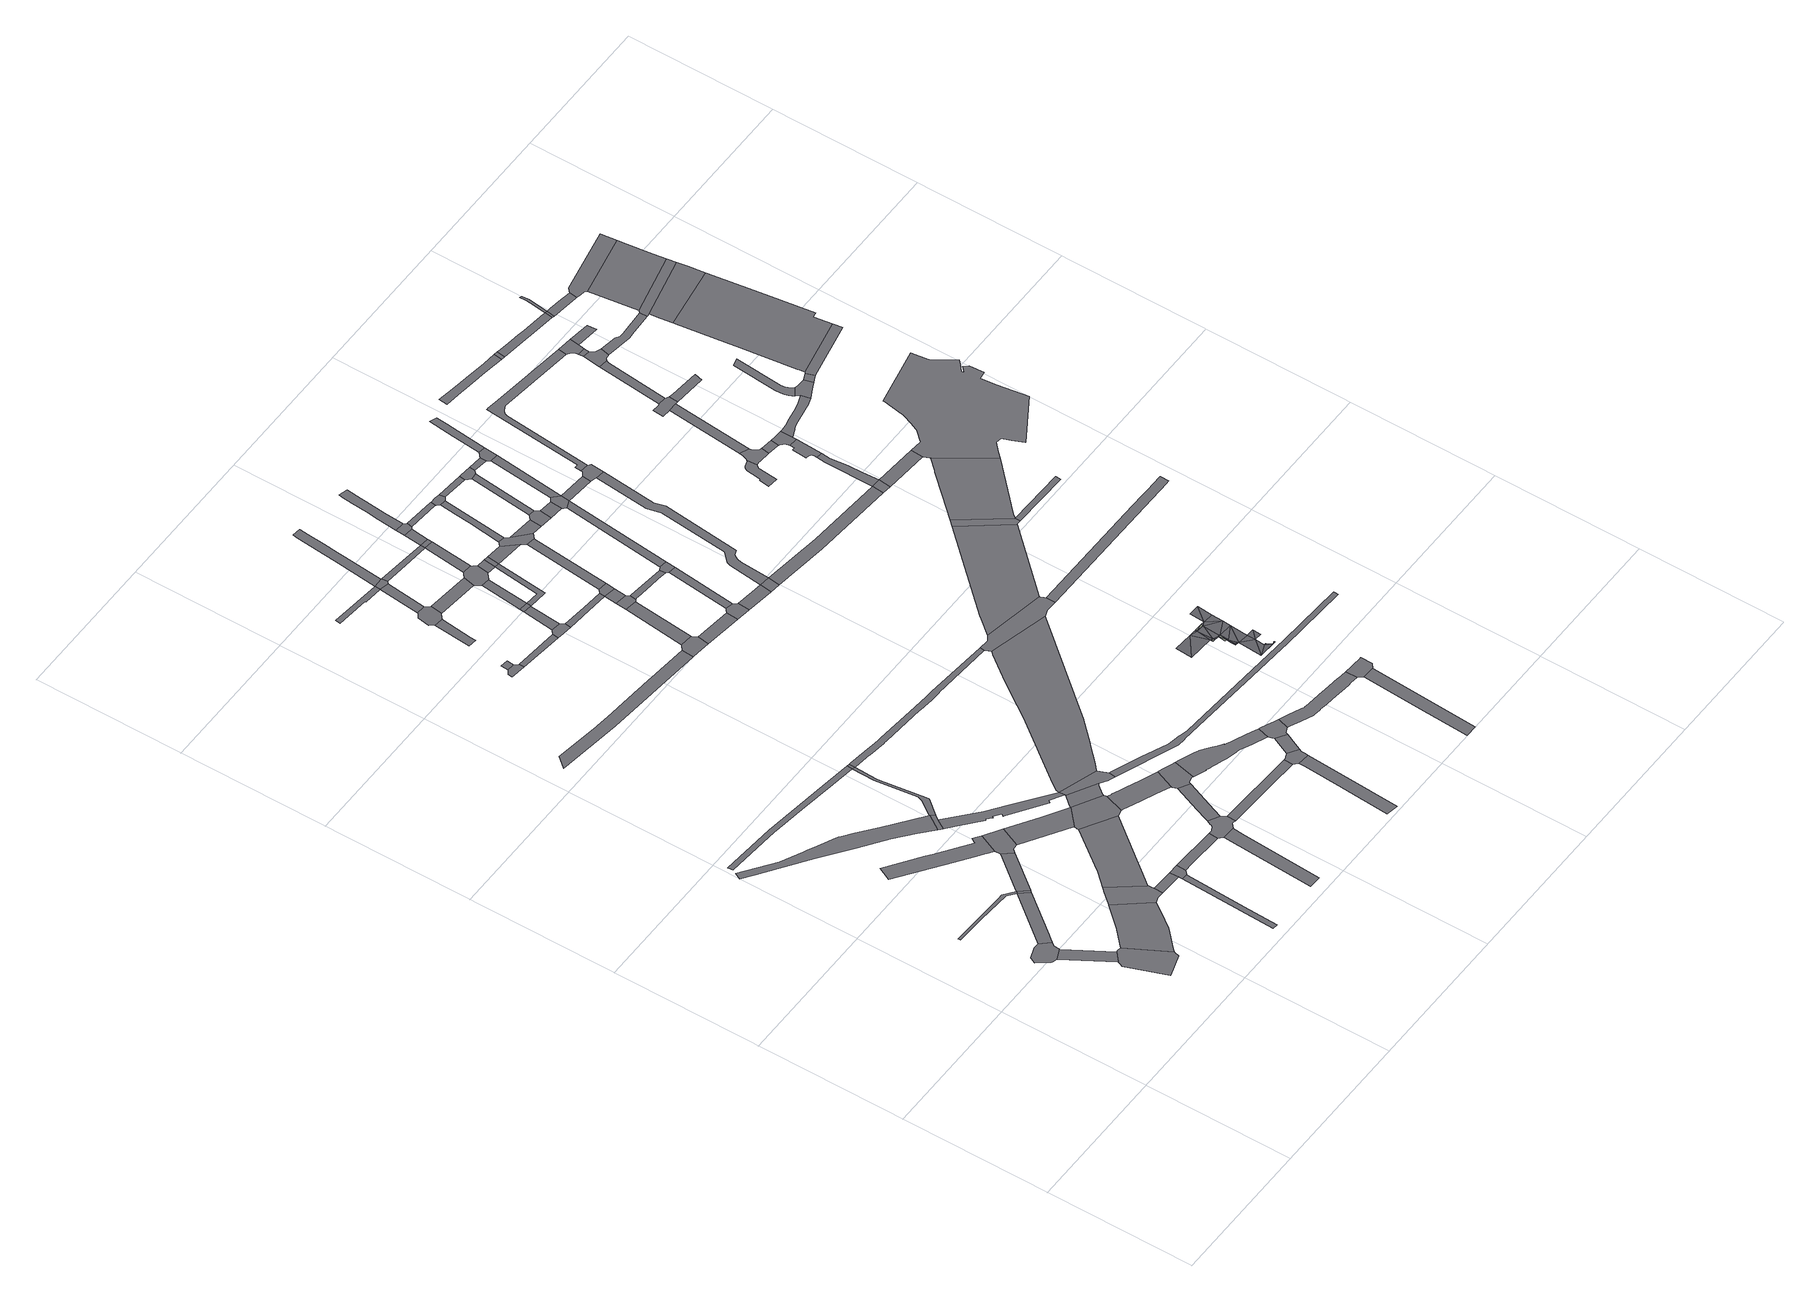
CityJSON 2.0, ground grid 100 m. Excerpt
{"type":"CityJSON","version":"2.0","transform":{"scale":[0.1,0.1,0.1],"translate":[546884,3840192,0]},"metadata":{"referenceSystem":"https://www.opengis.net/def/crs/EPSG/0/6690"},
"CityObjects":{
"road1":{"type":"Road","geometry":[{"type":"MultiSurface","lod":"1","boundaries":[[[0,1,2,3,4,5,6,7,8,9,10,11]]]}]},
"road2":{"type":"Road","attributes":{"RoadStructureAttribute.sectionType":"1"},"geometry":[{"type":"MultiSurface","lod":"1","boundaries":[[[12,8,7,13,14,15]]]}]},
"road3":{"type":"Road","geometry":[{"type":"MultiSurface","lod":"1","boundaries":[[[16,15,14,17,18,19,20,21,22]]]}]},
"road4":{"type":"Road","geometry":[{"type":"MultiSurface","lod":"1","boundaries":[[[23,24,25,26,27,28,29,30,31]]]}]},
"road5":{"type":"Road","attributes":{"RoadStructureAttribute.sectionType":"1"},"geometry":[{"type":"MultiSurface","lod":"1","boundaries":[[[30,11,10,32,33,34]]]}]},
"road6":{"type":"Road","geometry":[{"type":"MultiSurface","lod":"1","boundaries":[[[35,36,37,22,21,38,39,40,41,42,43,44,45]]]}]},
"road7":{"type":"Road","attributes":{"RoadStructureAttribute.sectionType":"1"},"geometry":[{"type":"MultiSurface","lod":"1","boundaries":[[[46,47,48,49,50,51,52,53,54,55,56,57,58,59,60,61,62,63,64,65,66]]]}]},
"road8":{"type":"Road","geometry":[{"type":"MultiSurface","lod":"1","boundaries":[[[31,30,34,67]]]}]},
"road9":{"type":"Road","attributes":{"RoadStructureAttribute.sectionType":"1"},"geometry":[{"type":"MultiSurface","lod":"1","boundaries":[[[68,69,70,71,72,73,74,75,76,77,78,79,80,81]]]}]},
"road10":{"type":"Road","attributes":{"RoadStructureAttribute.sectionType":"1"},"geometry":[{"type":"MultiSurface","lod":"1","boundaries":[[[82,83,31,67,84]]]}]},
"road11":{"type":"Road","attributes":{"RoadStructureAttribute.sectionType":"1"},"geometry":[{"type":"MultiSurface","lod":"1","boundaries":[[[85,86,87,88,89,90,91,92,93,94,95]]]}]},
"road12":{"type":"Road","geometry":[{"type":"MultiSurface","lod":"1","boundaries":[[[96,97,98,35,45,99,100,101,102,103,104]]]}]},
"road13":{"type":"Road","attributes":{"RoadStructureAttribute.sectionType":"1"},"geometry":[{"type":"MultiSurface","lod":"1","boundaries":[[[105,106,107,108,109]]]}]},
"road14":{"type":"Road","attributes":{"RoadStructureAttribute.sectionType":"1"},"geometry":[{"type":"MultiSurface","lod":"1","boundaries":[[[110,101,100,111,112]]]}]},
"road15":{"type":"Road","geometry":[{"type":"MultiSurface","lod":"1","boundaries":[[[81,80,113,82,84,114,115,116,117,118]]]}]},
"road16":{"type":"Road","geometry":[{"type":"MultiSurface","lod":"1","boundaries":[[[66,65,119,120,121,122,123,124]]]}]},
"road17":{"type":"Road","geometry":[{"type":"MultiSurface","lod":"1","boundaries":[[[112,111,105,109,125,126]]]}]},
"road18":{"type":"Road","geometry":[{"type":"MultiSurface","lod":"1","boundaries":[[[127,128,129,96,104,130,131,132,133]]]}]},
"road19":{"type":"Road","attributes":{"RoadStructureAttribute.sectionType":"1"},"geometry":[{"type":"MultiSurface","lod":"1","boundaries":[[[134,135,118,117,136,137,138,139]]]}]},
"road20":{"type":"Road","attributes":{"RoadStructureAttribute.sectionType":"1"},"geometry":[{"type":"MultiSurface","lod":"1","boundaries":[[[94,140,141,142,143,144,145,66,124,146,147,148,149,150]]]}]},
"road21":{"type":"Road","attributes":{"RoadStructureAttribute.sectionType":"1"},"geometry":[{"type":"MultiSurface","lod":"1","boundaries":[[[151,152,123,122,153,154,155,156,157,158,159,160,161,162,163,164,165,166,167,168,169]]]}]},
"road22":{"type":"Road","attributes":{"RoadStructureAttribute.sectionType":"1"},"geometry":[{"type":"MultiSurface","lod":"1","boundaries":[[[126,125,170,171,172]]]}]},
"road23":{"type":"Road","geometry":[{"type":"MultiSurface","lod":"1","boundaries":[[[95,94,150,173]]]}]},
"road24":{"type":"Road","attributes":{"RoadStructureAttribute.sectionType":"1"},"geometry":[{"type":"MultiSurface","lod":"1","boundaries":[[[174,175,176,177,178,179,180,181,182,183,184,185,186]]]}]},
"road25":{"type":"Road","attributes":{"RoadStructureAttribute.sectionType":"1"},"geometry":[{"type":"MultiSurface","lod":"1","boundaries":[[[187,188,189,190,191]]]}]},
"road26":{"type":"Road","geometry":[{"type":"MultiSurface","lod":"1","boundaries":[[[139,138,192,127,133,193,194,195,196]]]}]},
"road27":{"type":"Road","geometry":[{"type":"MultiSurface","lod":"1","boundaries":[[[197,198,199,200,201,202,203,204]]]}]},
"road28":{"type":"Road","geometry":[{"type":"MultiSurface","lod":"1","boundaries":[[[205,206,197,204]]]}]},
"road29":{"type":"Road","geometry":[{"type":"MultiSurface","lod":"1","boundaries":[[[207,208,209,210,139,196,211,212,213,214]]]}]},
"road30":{"type":"Road","geometry":[{"type":"MultiSurface","lod":"1","boundaries":[[[215,216,217,218,219,220,172,171,221,187,191,222,223,224,225,226,227,228]]]}]},
"road31":{"type":"Road","geometry":[{"type":"MultiSurface","lod":"1","boundaries":[[[169,168,207,214,229,230,231,232,233,234]]]}]},
"road32":{"type":"Road","attributes":{"RoadStructureAttribute.sectionType":"1"},"geometry":[{"type":"MultiSurface","lod":"1","boundaries":[[[235,236,237,238,239]]]}]},
"road33":{"type":"Road","attributes":{"RoadStructureAttribute.sectionType":"1"},"geometry":[{"type":"MultiSurface","lod":"1","boundaries":[[[203,202,240,241,242]]]}]},
"road34":{"type":"Road","attributes":{"RoadStructureAttribute.sectionType":"1"},"geometry":[{"type":"MultiSurface","lod":"1","boundaries":[[[243,244,245,246,247,248,249,194,193,250,251,252,253,254,255]]]}]},
"road35":{"type":"Road","attributes":{"RoadStructureAttribute.sectionType":"1"},"geometry":[{"type":"MultiSurface","lod":"1","boundaries":[[[256,257,258,259,260,261]]]}]},
"road36":{"type":"Road","attributes":{"RoadStructureAttribute.sectionType":"1"},"geometry":[{"type":"MultiSurface","lod":"1","boundaries":[[[262,263,264,265,215,228,266,267]]]}]},
"road37":{"type":"Road","geometry":[{"type":"MultiSurface","lod":"1","boundaries":[[[268,269,270,271,272,273,274,235,239,275,276,277,278,279,280,281,282]]]}]},
"road38":{"type":"Road","attributes":{"RoadStructureAttribute.sectionType":"1"},"geometry":[{"type":"MultiSurface","lod":"1","boundaries":[[[260,268,282,283]]]}]},
"road39":{"type":"Road","geometry":[{"type":"MultiSurface","lod":"1","boundaries":[[[284,285,255,254,286,262,267,287,288,289,290]]]}]},
"road40":{"type":"Road","geometry":[{"type":"MultiSurface","lod":"1","boundaries":[[[291,242,241,292,293,294,295]]]}]},
"road41":{"type":"Road","geometry":[{"type":"MultiSurface","lod":"1","boundaries":[[[296,297,261,260,283,298,299,300,301]]]}]},
"road42":{"type":"Road","attributes":{"RoadStructureAttribute.sectionType":"1"},"geometry":[{"type":"MultiSurface","lod":"1","boundaries":[[[226,225,302,303,304]]]}]},
"road43":{"type":"Road","attributes":{"RoadStructureAttribute.sectionType":"1"},"geometry":[{"type":"MultiSurface","lod":"1","boundaries":[[[305,306,307,308,309,310,311,312,173,150,313,314,315,316,317,318,319,320,321,322,323,324,325,326,327]]]}]},
"road44":{"type":"Road","attributes":{"RoadStructureAttribute.sectionType":"1"},"geometry":[{"type":"MultiSurface","lod":"1","boundaries":[[[328,291,295,329,330]]]}]},
"road45":{"type":"Road","attributes":{"RoadStructureAttribute.sectionType":"1"},"geometry":[{"type":"MultiSurface","lod":"1","boundaries":[[[279,278,331,332]]]}]},
"road46":{"type":"Road","geometry":[{"type":"MultiSurface","lod":"1","boundaries":[[[333,328,330,334]]]}]},
"road47":{"type":"Road","geometry":[{"type":"MultiSurface","lod":"1","boundaries":[[[335,186,185,336,337,338,339]]]}]},
"road48":{"type":"Road","attributes":{"RoadStructureAttribute.sectionType":"1"},"geometry":[{"type":"MultiSurface","lod":"1","boundaries":[[[340,341,342,343,344,297,296,345,346,347,348,349]]]}]},
"road49":{"type":"Road","attributes":{"RoadStructureAttribute.sectionType":"1"},"geometry":[{"type":"MultiSurface","lod":"1","boundaries":[[[350,333,334,351,352]]]}]},
"road50":{"type":"Road","attributes":{"RoadStructureAttribute.sectionType":"1"},"geometry":[{"type":"MultiSurface","lod":"1","boundaries":[[[353,294,293,354,355,356,357]]]}]},
"road51":{"type":"Road","attributes":{"RoadStructureAttribute.sectionType":"1"},"geometry":[{"type":"MultiSurface","lod":"1","boundaries":[[[301,300,358,359,360]]]}]},
"road52":{"type":"Road","attributes":{"RoadStructureAttribute.sectionType":"1"},"geometry":[{"type":"MultiSurface","lod":"1","boundaries":[[[361,335,339,362]]]}]},
"road53":{"type":"Road","attributes":{"RoadStructureAttribute.sectionType":"1"},"geometry":[{"type":"MultiSurface","lod":"1","boundaries":[[[363,364,365,366,367,368,369]]]}]},
"road54":{"type":"Road","geometry":[{"type":"MultiSurface","lod":"1","boundaries":[[[370,371,372,332,331,350,352,373,374,375,376,377,378,379,380]]]}]},
"road55":{"type":"Road","attributes":{"RoadStructureAttribute.sectionType":"1"},"geometry":[{"type":"MultiSurface","lod":"1","boundaries":[[[381,382,334,330,383,384,385,386]]]}]},
"road56":{"type":"Road","attributes":{"RoadStructureAttribute.sectionType":"1"},"geometry":[{"type":"MultiSurface","lod":"1","boundaries":[[[387,388,389,390,391,392,393,394,395,396,397,398,399,400,401,402,290,289,403,404,405,406,407,408,409,410,411,412,413,414]]]}]},
"road57":{"type":"Road","attributes":{"RoadStructureAttribute.sectionType":"1"},"geometry":[{"type":"MultiSurface","lod":"1","boundaries":[[[338,337,415,416]]]}]},
"road58":{"type":"Road","attributes":{"function":"1"},"geometry":[{"type":"MultiSurface","lod":"1","boundaries":[[[417,418,419,420,421,422,423,424,425,426,427,428,429,169,234,430,431,432,433,434,435,436,437,438,439]]]}]},
"road59":{"type":"Road","geometry":[{"type":"MultiSurface","lod":"1","boundaries":[[[440,361,362,441,442,443]]]}]},
"road60":{"type":"Road","attributes":{"RoadStructureAttribute.sectionType":"1"},"geometry":[{"type":"MultiSurface","lod":"1","boundaries":[[[377,376,444,381,445]]]}]},
"road61":{"type":"Road","attributes":{"RoadStructureAttribute.sectionType":"1"},"geometry":[{"type":"MultiSurface","lod":"1","boundaries":[[[359,370,380,446]]]}]},
"road62":{"type":"Road","attributes":{"RoadStructureAttribute.sectionType":"1"},"geometry":[{"type":"MultiSurface","lod":"1","boundaries":[[[356,447,440,443,448,449]]]}]},
"road63":{"type":"Road","geometry":[{"type":"MultiSurface","lod":"1","boundaries":[[[450,451,452,453,304,303,454,363,369,455,456,457]]]}]},
"road64":{"type":"Road","geometry":[{"type":"MultiSurface","lod":"1","boundaries":[[[458,357,356,449,459]]]}]},
"road65":{"type":"Road","geometry":[{"type":"MultiSurface","lod":"1","boundaries":[[[445,381,386,460]]]}]},
"road66":{"type":"Road","geometry":[{"type":"MultiSurface","lod":"1","boundaries":[[[360,359,446,461]]]}]},
"road67":{"type":"Road","attributes":{"RoadStructureAttribute.sectionType":"1"},"geometry":[{"type":"MultiSurface","lod":"1","boundaries":[[[462,450,457,463,464]]]}]},
"road68":{"type":"Road","attributes":{"RoadStructureAttribute.sectionType":"1"},"geometry":[{"type":"MultiSurface","lod":"1","boundaries":[[[465,466,467,360,461,468,469]]]}]},
"road69":{"type":"Road","geometry":[{"type":"MultiSurface","lod":"1","boundaries":[[[470,471,472,416,415,473,474,475,476]]]}]},
"road70":{"type":"Road","geometry":[{"type":"MultiSurface","lod":"1","boundaries":[[[477,465,469,478,479,480,481,482,483]]]}]},
"road71":{"type":"Road","attributes":{"RoadStructureAttribute.sectionType":"1"},"geometry":[{"type":"MultiSurface","lod":"1","boundaries":[[[460,386,484,485]]]}]},
"road72":{"type":"Road","attributes":{"RoadStructureAttribute.sectionType":"1"},"geometry":[{"type":"MultiSurface","lod":"1","boundaries":[[[486,442,441,487,488,489,490,491,492]]]}]},
"road73":{"type":"Road","attributes":{"RoadStructureAttribute.sectionType":"1"},"geometry":[{"type":"MultiSurface","lod":"1","boundaries":[[[493,458,459,494]]]}]},
"road74":{"type":"Road","geometry":[{"type":"MultiSurface","lod":"1","boundaries":[[[495,496,497,414,413,462,464,498,499,500,501]]]}]},
"road75":{"type":"Road","attributes":{"RoadStructureAttribute.sectionType":"1"},"geometry":[{"type":"MultiSurface","lod":"1","boundaries":[[[502,470,476,503]]]}]},
"road76":{"type":"Road","attributes":{"RoadStructureAttribute.sectionType":"1"},"geometry":[{"type":"MultiSurface","lod":"1","boundaries":[[[504,505,506,507,508,477,483,509,510,511,512,513]]]}]},
"road77":{"type":"Road","attributes":{"RoadStructureAttribute.sectionType":"1"},"geometry":[{"type":"MultiSurface","lod":"1","boundaries":[[[474,473,514,515]]]}]},
"road78":{"type":"Road","geometry":[{"type":"MultiSurface","lod":"1","boundaries":[[[516,517,518,485,484,493,494,519,520,521,522,523]]]}]},
"road79":{"type":"Road","attributes":{"RoadStructureAttribute.sectionType":"1"},"geometry":[{"type":"MultiSurface","lod":"1","boundaries":[[[524,481,480,525,526,527]]]}]},
"road80":{"type":"Road","geometry":[{"type":"MultiSurface","lod":"1","boundaries":[[[528,529,492,491,530,502,503,531]]]}]},
"road81":{"type":"Road","attributes":{"RoadStructureAttribute.sectionType":"1"},"geometry":[{"type":"MultiSurface","lod":"1","boundaries":[[[532,533,534,516,523,535]]]}]},
"road82":{"type":"Road","geometry":[{"type":"MultiSurface","lod":"1","boundaries":[[[520,519,536,537]]]}]},
"road83":{"type":"Road","geometry":[{"type":"MultiSurface","lod":"1","boundaries":[[[515,514,538,539]]]}]},
"road84":{"type":"Road","geometry":[{"type":"MultiSurface","lod":"1","boundaries":[[[540,527,526,541,532,535,542,543,544]]]}]},
"road85":{"type":"Road","attributes":{"RoadStructureAttribute.sectionType":"1"},"geometry":[{"type":"MultiSurface","lod":"1","boundaries":[[[545,546,547,548,549,550,551,552,553,554,233,232,555,556,557,558,559,560,561,562,563]]]}]},
"road86":{"type":"Road","geometry":[{"type":"MultiSurface","lod":"1","boundaries":[[[564,565,566,537,536,567,568,569,570,571]]]}]},
"road87":{"type":"Road","attributes":{"RoadStructureAttribute.sectionType":"1"},"geometry":[{"type":"MultiSurface","lod":"1","boundaries":[[[572,573,574,528,531]]]}]},
"road88":{"type":"Road","attributes":{"RoadStructureAttribute.sectionType":"1"},"geometry":[{"type":"MultiSurface","lod":"1","boundaries":[[[575,576,577,578,579,580,581,582,583,584,585,586,587,501,500,588,589,590,591,592,593,594,595,596,597,598,599,600,601,602]]]}]},
"road89":{"type":"Road","geometry":[{"type":"MultiSurface","lod":"1","boundaries":[[[603,604,605,327,326,606,417,439,607,608,609,610,611,612]]]}]},
"road90":{"type":"Road","attributes":{"RoadStructureAttribute.sectionType":"1"},"geometry":[{"type":"MultiSurface","lod":"1","boundaries":[[[544,543,613,614,615]]]}]},
"road91":{"type":"Road","attributes":{"RoadStructureAttribute.sectionType":"1"},"geometry":[{"type":"MultiSurface","lod":"1","boundaries":[[[568,567,616,617]]]}]},
"road92":{"type":"Road","attributes":{"RoadStructureAttribute.sectionType":"1"},"geometry":[{"type":"MultiSurface","lod":"1","boundaries":[[[618,619,564,571]]]}]},
"road93":{"type":"Road","geometry":[{"type":"MultiSurface","lod":"1","boundaries":[[[620,621,617,616,622,573,572,623]]]}]},
"road94":{"type":"Road","attributes":{"RoadStructureAttribute.sectionType":"1"},"geometry":[{"type":"MultiSurface","lod":"1","boundaries":[[[624,625,626,627,628,629,515,539,630,631,632,633,634,635,636]]]}]},
"road95":{"type":"Road","attributes":{"RoadStructureAttribute.sectionType":"1"},"geometry":[{"type":"MultiSurface","lod":"1","boundaries":[[[637,638,639,640,641,642]]]}]},
"road96":{"type":"Road","geometry":[{"type":"MultiSurface","lod":"1","boundaries":[[[643,644,615,614,645,619,618,646,647,648]]]}]},
"road97":{"type":"Road","attributes":{"RoadStructureAttribute.sectionType":"1"},"geometry":[{"type":"MultiSurface","lod":"3","boundaries":[[[649,650,651]],[[649,652,650]],[[653,654,655]],[[655,656,653]],[[654,657,655]],[[658,659,660]],[[660,661,658]],[[662,663,658]],[[658,664,662]],[[663,659,658]],[[662,665,663]],[[666,667,668]],[[668,669,666]],[[667,670,668]],[[671,672,673]],[[673,674,671]],[[673,672,675]],[[675,676,673]],[[675,677,676]],[[672,678,675]],[[678,662,675]],[[678,665,662]],[[672,679,678]],[[665,680,663]],[[678,681,682]],[[682,665,678]],[[665,666,680]],[[666,683,680]],[[683,684,680]],[[666,669,683]],[[669,685,683]],[[683,686,684]],[[683,687,686]],[[686,688,684]],[[687,689,686]],[[687,690,689]],[[689,690,691]],[[691,692,689]],[[687,693,690]],[[694,693,695]],[[695,696,694]],[[694,690,693]],[[686,697,688]],[[652,669,650]],[[652,685,669]],[[668,651,669]],[[651,650,669]],[[670,651,668]],[[670,649,651]],[[667,654,666]],[[667,653,654]],[[654,665,698]],[[698,699,654]],[[654,666,665]],[[654,700,657]],[[654,699,700]],[[701,665,702]],[[701,698,665]],[[701,703,704]],[[704,698,701]],[[704,700,699]],[[699,698,704]],[[705,706,707]],[[706,708,707]],[[706,662,664]],[[706,705,662]],[[662,707,675]],[[662,705,707]],[[675,708,677]],[[675,707,708]],[[709,710,711]],[[710,712,711]],[[678,712,681]],[[712,710,681]],[[711,678,679]],[[711,712,678]]],"semantics":{"surfaces":[{"type":"TrafficArea","function":"2000"},{"type":"TrafficArea","function":"1010"},{"type":"AuxiliaryTrafficArea","function":"2000"},{"type":"AuxiliaryTrafficArea","function":"5000"}],"values":[0,0,0,0,0,1,1,1,1,1,1,1,1,1,1,1,1,1,1,1,1,1,1,1,1,1,1,1,1,1,1,1,1,1,1,1,1,1,1,1,1,1,1,2,2,2,2,2,2,2,2,3,3,3,3,3,3,3,3,3,3,3,3,3,3,3,3,3,3,3,3,3,3,3,3,3]}}]},
"road98":{"type":"Road","attributes":{"RoadStructureAttribute.sectionType":"1"},"geometry":[{"type":"MultiSurface","lod":"1","boundaries":[[[713,714,620,623,715,716]]]}]},
"road99":{"type":"Road","attributes":{"RoadStructureAttribute.sectionType":"1"},"geometry":[{"type":"MultiSurface","lod":"1","boundaries":[[[623,572,717,718]]]}]},
"road100":{"type":"Road","attributes":{"RoadStructureAttribute.sectionType":"1"},"geometry":[{"type":"MultiSurface","lod":"1","boundaries":[[[719,648,647,720,721,722]]]}]},
"road101":{"type":"Road","geometry":[{"type":"MultiSurface","lod":"1","boundaries":[[[723,724,725,602,601,637,642,726,727,728]]]}]},
"road102":{"type":"Road","attributes":{"RoadStructureAttribute.sectionType":"1"},"geometry":[{"type":"MultiSurface","lod":"1","boundaries":[[[729,539,538,730,731,732]]]}]},
"road103":{"type":"Road","geometry":[{"type":"MultiSurface","lod":"1","boundaries":[[[733,722,721,713,716,734]]]}]},
"road104":{"type":"Road","attributes":{"function":"1"},"geometry":[{"type":"MultiSurface","lod":"1","boundaries":[[[735,736,737,603,612,738]]]}]},
"road105":{"type":"Road","geometry":[{"type":"MultiSurface","lod":"1","boundaries":[[[739,740,718,717,741,624,636,742,743]]]}]},
"road106":{"type":"Road","attributes":{"RoadStructureAttribute.sectionType":"1"},"geometry":[{"type":"MultiSurface","lod":"1","boundaries":[[[744,745,746,733,734,747,748,749]]]}]},
"road107":{"type":"Road","geometry":[{"type":"MultiSurface","lod":"1","boundaries":[[[750,751,752,753,754,755,756,757,758,759,760,761,762,763,764,765,766,767]]]}]},
"road108":{"type":"Road","geometry":[{"type":"MultiSurface","lod":"1","boundaries":[[[768,735,738,769,770,771]]]}]},
"road109":{"type":"Road","geometry":[{"type":"MultiSurface","lod":"1","boundaries":[[[732,731,772,773]]]}]},
"road110":{"type":"Road","attributes":{"RoadStructureAttribute.sectionType":"1"},"geometry":[{"type":"MultiSurface","lod":"1","boundaries":[[[774,775,776,777,609,608,778,779,780,781]]]}]},
"road111":{"type":"Road","geometry":[{"type":"MultiSurface","lod":"1","boundaries":[[[782,783,784,785,750,767,786,787,788,789,790,791,792,793,794]]]}]},
"road112":{"type":"Road","attributes":{"RoadStructureAttribute.sectionType":"1"},"geometry":[{"type":"MultiSurface","lod":"1","boundaries":[[[795,796,797,798,799,800,739,743,801,802,803,804,805,806,807]]]}]},
"road113":{"type":"Road","attributes":{"RoadStructureAttribute.sectionType":"1"},"geometry":[{"type":"MultiSurface","lod":"1","boundaries":[[[808,809,732,773,810,811,812,813]]]}]},
"road114":{"type":"Road","attributes":{"RoadStructureAttribute.sectionType":"1"},"geometry":[{"type":"MultiSurface","lod":"1","boundaries":[[[814,815,816,817,818,819,820,821,822,823,824,825,826]]]}]},
"road115":{"type":"Road","attributes":{"RoadStructureAttribute.sectionType":"1"},"geometry":[{"type":"MultiSurface","lod":"1","boundaries":[[[790,789,827,828,829]]]}]},
"road116":{"type":"Road","attributes":{"RoadStructureAttribute.sectionType":"1"},"geometry":[{"type":"MultiSurface","lod":"1","boundaries":[[[830,782,794,831]]]}]},
"road117":{"type":"Road","attributes":{"RoadStructureAttribute.sectionType":"1"},"geometry":[{"type":"MultiSurface","lod":"1","boundaries":[[[832,833,834,835,836,837,838,839,840,808,813,841]]]}]},
"road118":{"type":"Road","attributes":{"function":"1"},"geometry":[{"type":"MultiSurface","lod":"1","boundaries":[[[842,843,844,845,846,768,771,847,848]]]}]},
"road119":{"type":"Road","attributes":{"RoadStructureAttribute.sectionType":"1"},"geometry":[{"type":"MultiSurface","lod":"1","boundaries":[[[773,772,849,850]]]}]},
"road120":{"type":"Road","geometry":[{"type":"MultiSurface","lod":"1","boundaries":[[[851,852,829,828,853,854,855,856,857,832,841,858,859]]]}]},
"road121":{"type":"Road","attributes":{"RoadStructureAttribute.sectionType":"1"},"geometry":[{"type":"MultiSurface","lod":"1","boundaries":[[[860,861,862,771,770]]]}]},
"road122":{"type":"Road","geometry":[{"type":"MultiSurface","lod":"1","boundaries":[[[863,864,865,830,831,866,867,868,869]]]}]},
"road123":{"type":"Road","geometry":[{"type":"MultiSurface","lod":"1","boundaries":[[[826,825,870,871]]]}]},
"road124":{"type":"Road","attributes":{"RoadStructureAttribute.sectionType":"1"},"geometry":[{"type":"MultiSurface","lod":"1","boundaries":[[[872,869,868,873,874]]]}]},
"road125":{"type":"Road","attributes":{"RoadStructureAttribute.sectionType":"1"},"geometry":[{"type":"MultiSurface","lod":"1","boundaries":[[[875,876,877,878,879,880,881,859,858,882,883,884,885,886,887,888]]]}]},
"road126":{"type":"Road","attributes":{"RoadStructureAttribute.sectionType":"1"},"geometry":[{"type":"MultiSurface","lod":"1","boundaries":[[[889,890,891,867,866]]]}]},
"road127":{"type":"Road","geometry":[{"type":"MultiSurface","lod":"1","boundaries":[[[892,872,874,893,894,895,896,897,898]]]}]},
"road128":{"type":"Road","attributes":{"RoadStructureAttribute.sectionType":"1"},"geometry":[{"type":"MultiSurface","lod":"1","boundaries":[[[899,900,892,898,901]]]}]},
"road129":{"type":"Road","geometry":[{"type":"MultiSurface","lod":"1","boundaries":[[[807,806,902,903,904,905,899,901,906,907,908]]]}]},
"road130":{"type":"Road","attributes":{"RoadStructureAttribute.sectionType":"1"},"geometry":[{"type":"MultiSurface","lod":"1","boundaries":[[[909,910,911,912,913,914,915,916,871,870,917,918]]]}]},
"road131":{"type":"Road","geometry":[{"type":"MultiSurface","lod":"1","boundaries":[[[919,920,921,922,923,875,888,924,925,926]]]}]},
"road132":{"type":"Road","attributes":{"RoadStructureAttribute.sectionType":"1"},"geometry":[{"type":"MultiSurface","lod":"1","boundaries":[[[927,928,929,930,931,932,933,934,935,936,937,938,923,922]]]}]},
"road133":{"type":"Road","geometry":[{"type":"MultiSurface","lod":"1","boundaries":[[[939,940,908,907]]]}]},
"road134":{"type":"Road","geometry":[{"type":"MultiSurface","lod":"1","boundaries":[[[941,942,943,944,945,946,947,948,949,950,951,952,953,954,955,956,850,849,957,842,848,958,959,960,961,962,963,964,965,966,967,968,969,970,971,972,973,974]]]}]},
"road135":{"type":"Road","attributes":{"RoadStructureAttribute.sectionType":"1"},"geometry":[{"type":"MultiSurface","lod":"1","boundaries":[[[975,926,925,976]]]}]},
"road136":{"type":"Road","attributes":{"RoadStructureAttribute.sectionType":"1"},"geometry":[{"type":"MultiSurface","lod":"1","boundaries":[[[977,978,979,895,894,980,981,982,983]]]}]},
"road137":{"type":"Road","geometry":[{"type":"MultiSurface","lod":"1","boundaries":[[[918,917,984,985]]]}]},
"road138":{"type":"Road","geometry":[{"type":"MultiSurface","lod":"1","boundaries":[[[986,987,988,918,985,989,990]]]}]},
"road139":{"type":"Road","attributes":{"RoadStructureAttribute.sectionType":"1"},"geometry":[{"type":"MultiSurface","lod":"1","boundaries":[[[991,992,985,984,993,994,995,996]]]}]},
"road140":{"type":"Road","geometry":[{"type":"MultiSurface","lod":"1","boundaries":[[[997,998,975,976,999]]]}]},
"road141":{"type":"Road","attributes":{"function":"1"},"geometry":[{"type":"MultiSurface","lod":"1","boundaries":[[[1000,1001,1002,1003,1004,998,997,1005,1006,1007,1008,1009,1010]]]}]},
"road142":{"type":"Road","attributes":{"function":"1","RoadStructureAttribute.sectionType":"1"},"geometry":[{"type":"MultiSurface","lod":"1","boundaries":[[[1011,1012,1013,1014,1010,1009]]]}]},
"road143":{"type":"Road","geometry":[{"type":"MultiSurface","lod":"1","boundaries":[[[1015,1016,983,982,1013,1012]]]}]},
"road144":{"type":"Road","attributes":{"RoadStructureAttribute.sectionType":"1"},"geometry":[{"type":"MultiSurface","lod":"1","boundaries":[[[1017,1018,1019,1020,1016,1015]]]}]},
"road145":{"type":"Road","geometry":[{"type":"MultiSurface","lod":"1","boundaries":[[[1021,1022,1023,996,995,1024,1025,1026,1027,1020,1019]]]}]}
},
"vertices":[
[514,1125,0],[439,1096,0],[439,1095,0],[431,1079,0],[422,1058,0],[476,982,0],[486,979,0],[514,969,0],[587,1003,0],[590,1040,0],[607,1062,0],[554,1124,0],
[586,1002,0],[517,965,0],[696,667,0],[756,720,0],
[767,719,0],[692,655,0],[681,628,0],[780,360,0],[930,408,0],[941,448,0],[794,716,0],
[747,1510,0],[715,1507,0],[527,1515,0],[326,1523,0],[328,1505,0],[530,1500,0],[755,1483,0],[806,1442,0],[815,1453,0],
[639,1102,0],[646,1111,0],[859,1381,0],
[1029,961,0],[911,827,0],[898,814,0],[956,463,0],[1071,574,0],[1148,680,0],[1157,693,0],[1186,733,0],[1187,734,0],[1195,745,0],[1196,745,0],
[784,2375,0],[668,2469,0],[603,2520,0],[590,2531,0],[574,2538,0],[463,2590,0],[429,2607,0],[406,2619,0],[381,2631,0],[241,2700,0],[25,2859,0],[4,2816,0],[80,2760,0],[224,2657,0],[377,2546,0],[387,2539,0],[579,2393,0],[745,2275,0],[866,2174,0],[955,2093,0],[1018,2193,0],
[868,1392,0],
[1039,1873,0],[1010,1892,0],[996,1870,0],[990,1860,0],[783,2011,0],[749,2036,0],[524,2199,0],[481,2110,0],[799,1878,0],[910,1797,0],[962,1760,0],[965,1757,0],[1001,1731,0],[1058,1860,0],
[1004,1691,0],[823,1463,0],[1057,1630,0],
[860,2827,0],[410,2890,0],[34,2920,0],[39,2885,0],[364,2858,0],[408,2854,0],[501,2841,0],[645,2821,0],[907,2784,0],[1067,2761,0],[1070,2798,0],
[1121,1064,0],[1094,1035,0],[1038,971,0],[1230,760,0],[1278,758,0],[1279,818,0],[1277,846,0],[1277,853,0],[1276,858,0],
[1431,724,0],[1409,80,0],[1446,78,0],[1454,312,0],[1469,722,0],
[1280,818,0],[1432,751,0],[1429,812,0],
[1002,1722,0],[1070,1647,0],[1074,1652,0],[1107,1655,0],[1112,1655,0],[1170,1787,0],
[966,2083,0],[967,2082,0],[968,2081,0],[978,2073,0],[1016,2137,0],[1039,2166,0],
[1496,748,0],[1498,809,0],
[1410,1429,0],[1211,1165,0],[1205,1157,0],[1353,956,0],[1405,1022,0],[1613,1286,0],[1626,1302,0],
[1509,1572,0],[1365,1661,0],[1312,1527,0],[1412,1463,0],[1415,1462,0],[1524,1563,0],
[1063,2609,0],[1066,2583,0],[1099,2328,0],[1088,2296,0],[1023,2202,0],[1018,2195,0],[1122,2268,0],[1120,2290,0],[1081,2583,0],[1079,2610,0],[1083,2754,0],
[1331,1871,0],[1221,1954,0],[986,2065,0],[1021,2035,0],[1030,2027,0],[1168,1907,0],[1176,1914,0],[1209,1885,0],[1216,1895,0],[1261,1858,0],[1255,1850,0],[1249,1842,0],[1256,1838,0],[1478,1689,0],[1488,1682,0],[1498,1697,0],[1576,1649,0],[1585,1643,0],[1584,1682,0],
[1553,746,0],[1803,735,0],[1805,795,0],
[1086,2796,0],
[1002,4106,0],[981,4108,0],[915,4114,0],[886,4116,0],[606,4142,0],[580,4145,0],[516,4153,0],[487,4156,0],[200,4198,0],[137,4126,0],[577,4064,0],[1264,3998,0],[1272,4079,0],
[1831,709,0],[1797,86,0],[1879,82,0],[1909,619,0],[1914,704,0],
[1411,1439,0],[1668,1311,0],[1712,1440,0],[1710,1447,0],[1707,1460,0],
[585,4817,0],[557,4797,0],[553,4765,0],[568,4763,0],[604,4759,0],[656,4753,0],[657,4788,0],[635,4813,0],
[640,4861,0],[589,4867,0],
[1585,1637,0],[1581,1632,0],[1544,1588,0],[1528,1567,0],[1714,1472,0],[1755,1524,0],[1766,1534,0],[1768,1536,0],
[1880,858,0],[1869,830,0],[1868,826,0],[1862,812,0],[1830,796,0],[1826,794,0],[1814,725,0],[1933,720,0],[1944,729,0],[1958,728,0],[1972,727,0],[1974,786,0],[1966,797,0],[1950,818,0],
[1795,1517,0],[1820,1500,0],[1824,1499,0],[1861,1484,0],[1869,1531,0],[1841,1600,0],
[634,5353,0],[611,5102,0],[667,5096,0],[671,5136,0],[692,5346,0],
[919,4722,0],[950,4719,0],[955,4759,0],
[2007,1317,0],[1929,1347,0],[1875,1368,0],[1835,1386,0],[1791,1405,0],[1743,1426,0],[1740,1427,0],[1686,1304,0],[1706,1296,0],[1794,1257,0],[1884,1219,0],[1978,1177,0],[2032,1308,0],
[343,5844,0],[340,5810,0],[560,5787,0],[560,5782,0],[685,5770,0],[688,5805,0],
[1991,1140,0],[1917,953,0],[1916,950,0],[1892,889,0],[1992,923,0],[2062,1098,0],
[656,5489,0],[656,5488,0],[650,5483,0],[625,5467,0],[613,5385,0],[627,5365,0],[634,5355,0],[694,5348,0],[704,5357,0],[723,5375,0],[731,5374,0],[740,5454,0],[723,5476,0],[717,5483,0],[716,5485,0],
[745,5755,0],
[2125,1274,0],[2065,1296,0],[1981,1170,0],[2066,1110,0],[2106,1120,0],[2114,1117,0],[2149,1265,0],
[982,4781,0],[971,4716,0],[1058,4706,0],[1063,4747,0],[1042,4772,0],
[750,5809,0],[688,5807,0],[755,5765,0],[759,5768,0],[760,5769,0],[756,5808,0],
[2323,711,0],[2515,703,0],[2516,761,0],
[1814,2721,0],[1766,2725,0],[1663,2734,0],[1355,2761,0],[1332,2763,0],[1306,2765,0],[1215,2778,0],[1098,2794,0],[1095,2753,0],[1210,2738,0],[1211,2738,0],[1332,2722,0],[1334,2722,0],[1354,2720,0],[1660,2697,0],[1662,2697,0],[1662,2693,0],[1763,2685,0],[1829,2680,0],[1829,2682,0],[1829,2683,0],[2244,2651,0],[2246,2683,0],
[1005,4991,0],[1063,4985,0],[1064,4985,0],
[1009,5345,0],[1028,5423,0],
[1009,5023,0],[1068,5017,0],
[1304,4105,0],[1310,3994,0],[1396,3983,0],[1406,4062,0],[1386,4097,0],
[748,6417,0],[745,6384,0],[734,6289,0],[724,6173,0],[715,6079,0],[776,6079,0],[780,6133,0],[790,6234,0],[800,6351,0],[807,6411,0],
[1039,5306,0],[1068,5021,0],[1095,5299,0],
[1228,4730,0],[1108,4700,0],[1225,4690,0],[1364,4678,0],[1365,4715,0],
[878,5758,0],[1091,5737,0],[1094,5770,0],
[1348,4521,0],[1428,4509,0],
[2542,674,0],[2541,633,0],[2525,369,0],[2505,42,0],[2584,26,0],[2605,390,0],[2621,667,0],
[1060,5448,0],[1060,5447,0],[1052,5441,0],[1096,5300,0],[1111,5313,0],[1131,5330,0],[1136,5330,0],[1148,5411,0],[1132,5432,0],[1125,5441,0],[1124,5443,0],
[1197,5324,0],[1163,5010,0],[1189,4976,0],[1193,4976,0],[1193,4980,0],[1230,5321,0],
[2590,1035,0],[2555,1050,0],[2491,1079,0],[2459,1092,0],[2434,1104,0],[2420,1109,0],[2423,1114,0],[2392,1136,0],[2369,1154,0],[2347,1169,0],[2302,1203,0],[2299,1204,0],[2274,1215,0],[2255,1223,0],[2210,1241,0],[2179,1254,0],[2197,1083,0],[2199,1087,0],[2221,1078,0],[2247,1069,0],[2266,1062,0],[2316,1046,0],[2334,1040,0],[2397,1024,0],[2433,1016,0],[2512,981,0],[2608,938,0],[2632,1017,0],
[1646,3951,0],[1653,4031,0],
[2264,2613,0],[2259,2608,0],[2258,2607,0],[2246,2595,0],[2137,2453,0],[2089,2384,0],[2088,2383,0],[2059,2341,0],[2003,2258,0],[1947,2180,0],[1621,1753,0],[1586,1706,0],[1586,1686,0],[1847,1606,0],[1880,1635,0],[1986,1743,0],[1990,1746,0],[2131,1889,0],[2172,1939,0],[2193,1964,0],[2253,2036,0],[2648,2502,0],[2658,2514,0],
[1355,4594,0],[1445,4521,0],[1449,4561,0],[1436,4582,0],
[1194,5324,0],[1206,5405,0],
[1153,5731,0],
[1363,4673,0],[1436,4588,0],[1444,4666,0],
[2565,776,0],[2563,775,0],[2551,770,0],[2527,760,0],[2526,691,0],[2623,697,0],[2624,716,0],[2632,732,0],
[1390,4736,0],[1450,4727,0],
[1238,5402,0],
[1156,5763,0],
[2620,899,0],[2643,759,0],[2687,855,0],
[1106,5887,0],[1095,5774,0],[1095,5773,0],[1168,5877,0],[1168,5881,0],
[1678,4052,0],[1675,4049,0],[1674,4048,0],[1744,3938,0],[1751,4019,0],[1730,4041,0],[1730,4043,0],
[1112,5951,0],[1180,5891,0],[1183,5892,0],[1184,5893,0],[1191,5928,0],[1190,5929,0],[1174,5945,0],
[1422,5301,0],[1344,5391,0],
[1458,4560,0],[1461,4520,0],[1469,4519,0],[1585,4508,0],[1647,4501,0],[1710,4494,0],[1707,4531,0],
[1444,5271,0],[1503,5261,0],
[2730,974,0],[2688,993,0],[2641,1013,0],[2693,869,0],[2693,870,0],[2732,887,0],[2755,964,0],
[1724,4477,0],[1775,4472,0],
[1151,6373,0],[1149,6352,0],[1141,6277,0],[1132,6169,0],[1124,6083,0],[1175,5957,0],[1184,6083,0],[1197,6221,0],[1201,6257,0],[1210,6358,0],
[1930,3914,0],[1940,3994,0],
[1368,5415,0],[1367,5413,0],[1361,5408,0],[1534,5290,0],[1433,5381,0],[1424,5391,0],[1412,5406,0],[1412,5408,0],
[1398,5909,0],[1394,5873,0],[1396,5873,0],[1402,5908,0],
[1731,4545,0],[1709,4533,0],[1711,4493,0],[1782,4539,0],
[1417,5851,0],[1405,5738,0],[1394,5635,0],[1457,5848,0],
[1602,5283,0],[1610,5364,0],
[1998,3905,0],[2008,3985,0],
[1442,5905,0],[1399,5870,0],[1473,5858,0],[1481,5864,0],[1476,5902,0],
[3282,1281,0],[2842,1312,0],[2391,1345,0],[2336,1359,0],[2331,1360,0],[2293,1368,0],[2246,1377,0],[2073,1453,0],[1970,1492,0],[1878,1528,0],[2271,1323,0],[2326,1321,0],[2329,1321,0],[2772,1288,0],[2943,1275,0],[3225,1254,0],[3253,1252,0],[3742,1225,0],[3743,1255,0],
[1639,5390,0],[1637,5389,0],[1629,5381,0],[1691,5274,0],[1699,5355,0],[1684,5376,0],[1679,5383,0],[1679,5384,0],
[1857,5262,0],[1804,5240,0],[1731,4552,0],
[3211,860,0],[3206,861,0],[3096,873,0],[3045,879,0],[2996,885,0],[2959,888,0],[2950,889,0],[2918,893,0],[2917,893,0],[2899,901,0],[2859,919,0],[2813,939,0],[2768,958,0],[2752,879,0],[2816,850,0],[2894,815,0],[2895,815,0],[2902,814,0],[2951,809,0],[2956,809,0],[3005,802,0],[3060,796,0],[3116,790,0],[3166,784,0],[3198,781,0],[3224,779,0],[3276,774,0],[3274,853,0],
[2350,2700,0],[2322,2681,0],[2316,2677,0],[2246,2647,0],[2701,2527,0],[2778,2526,0],[2778,2588,0],[2772,2600,0],[2764,2625,0],[2763,2626,0],
[1652,5846,0],[1654,5845,0],[1659,5884,0],
[1785,5264,0],[1791,5345,0],
[1727,5820,0],[1684,5816,0],
[1817,5365,0],[1814,5362,0],[1792,5256,0],[1863,5322,0],
[2090,5230,0],[2056,4865,0],[2080,4772,0],[2032,4305,0],[1975,4249,0],[1965,4221,0],[2023,4187,0],[2030,4217,0],[2045,4245,0],[2082,4258,0],[2135,4783,0],[2116,4855,0],[2151,5224,0],
[3301,742,0],[3277,283,0],[3262,4,0],[3343,2,0],[3357,278,0],[3381,740,0],
[1713,5879,0],[1673,5883,0],[1667,5832,0],[1743,5839,0],[1745,5841,0],[1747,5876,0],
[3068,1469,39],[3083,1473,39],[3069,1474,39],[3083,1468,39],[3066,1469,39],[3070,1528,39],[3063,1504,39],[3061,1469,39],[3065,1529,39],[3106,1718,38],[3177,1714,37],[3184,1815,37],[3112,1820,37],[3079,1707,38],[3173,1637,37],[3080,1720,38],[3073,1587,37],[3070,1528,37],[3066,1469,37],[3069,1474,37],[3083,1473,38],[3068,1469,37],[2841,1622,38],[3012,1612,37],[2977,1726,38],[2848,1735,39],[3024,1710,38],[3019,1724,38],[3025,1723,38],[3027,1605,37],[3012,1606,37],[3169,1581,37],[3027,1590,37],[3047,1589,37],[3089,1467,38],[3161,1458,37],[3083,1468,38],[3161,1402,37],[3080,1306,34],[3213,1455,37],[3157,1336,36],[3191,1303,34],[3170,1330,35],[3170,1335,36],[3211,1297,34],[3206,1302,34],[3211,1306,34],[3206,1306,34],[3211,1398,37],[3073,1587,41],[3070,1528,41],[3065,1529,41],[3057,1588,41],[3057,1588,37],[3053,1536,41],[3065,1536,41],[3079,1707,40],[3080,1720,40],[3024,1710,40],[3025,1723,40],[3011,1591,39],[3027,1590,39],[3012,1606,39],[3027,1605,39],
[1861,5803,0],[1817,5367,0],[1867,5362,0],[1912,5797,0],
[2048,5243,0],[2054,5304,0],
[1836,5868,0],[1838,5827,0],[1842,5827,0],[1841,5867,0],
[3402,843,0],[3351,845,0],[3326,848,0],[3411,763,0],[3412,764,0],[3414,843,0],
[2411,3933,0],[2365,3858,0],[2920,3812,0],[2926,3892,0],
[1873,5896,0],[1922,5891,0],
[2930,3344,0],[2451,2825,0],[2435,2804,0],[3152,3044,0],
[2087,5335,0],[2084,5325,0],[2077,5240,0],[2159,5316,0],[2142,5328,0],
[1911,6265,0],[1900,6172,0],[1893,6090,0],[1943,6091,0],[1950,6174,0],[1958,6247,0],
[2687,4598,0],[2682,4594,0],[2672,4590,0],[2644,4579,0],[2633,4572,0],[2625,4562,0],[2622,4554,0],[2614,4462,0],[2611,4456,0],[2607,4453,0],[2600,4451,0],[2593,4382,0],[2662,4376,0],[2674,4500,0],[2677,4513,0],[2681,4521,0],[2688,4527,0],[2693,4530,0],
[2963,3380,0],[3154,3046,0],[3183,3045,0],[3184,3081,0],
[2982,3806,0],[2989,3887,0],
[3846,2577,0],[3791,2578,0],[3744,2578,0],[3644,2579,0],[3894,2517,0],[3912,2517,0],[3917,2517,0],[3917,2577,0],
[2707,4663,0],[2703,4634,0],[2699,4617,0],[2693,4604,0],[2700,4532,0],[2710,4533,0],[2723,4532,0],[2801,4524,0],[2809,4580,0],[2794,4587,0],[2781,4602,0],[2771,4617,0],[2768,4639,0],
[2270,6036,0],[2181,6047,0],[2178,6047,0],[2172,6048,0],[2114,5378,0],[2089,5380,0],[2198,5923,0],[2203,5946,0],[2218,5958,0],[2243,5971,0],[2260,5976,0],[2778,5912,0],[2785,5969,0],
[2932,4279,0],[2926,4220,0],[2982,4002,0],[2979,4099,0],[2967,4216,0],[2971,4276,0],
[2456,6261,0],[2372,6273,0],[2305,6282,0],[2191,6297,0],[2118,6308,0],[2082,6314,0],[2077,6258,0],[2172,6245,0],[2244,6236,0],[2319,6225,0],[2401,6214,0],[2537,6195,0],[2544,6250,0],
[2878,4516,0],[2886,4514,0],[2891,4571,0],
[2756,5180,0],[2816,5179,0],
[2921,4458,0],[2919,4426,0],[2903,4427,0],[2893,4327,0],[2918,4324,0],[2924,4321,0],[2930,4315,0],[2933,4308,0],[2934,4299,0],[2981,4453,0],
[3294,3740,0],[3229,3669,0],[3221,3661,0],[3098,3527,0],[3096,3525,0],[3207,3108,0],[3515,3411,0],
[3275,3782,0],[3279,3864,0],
[2964,4564,0],[2931,4566,0],[2896,4508,0],[2905,4499,0],[2912,4490,0],[2918,4479,0],[2920,4467,0],[2982,4482,0],[2982,4564,0],
[3579,3033,0],[3579,3052,0],[3579,3070,0],
[2752,5253,0],[2702,5257,0],[2696,5185,0],[2834,5178,0],[2840,5242,0],[2818,5255,0],[2764,5257,0],
[2564,6191,0],[2572,6247,0],
[2807,5698,0],[2860,5675,0],[2865,5692,0],
[3272,4626,0],[3263,4622,0],[3219,4606,0],[3174,4593,0],[3074,4577,0],[3034,4567,0],[2996,4564,0],[3012,4497,0],[3020,4499,0],[3060,4517,0],[3097,4525,0],[3244,4552,0],[3250,4554,0],[3286,4567,0],
[3053,5160,0],[3065,5215,0],[2870,5235,0],
[2819,5820,0],[2880,5705,0],[2910,5708,0],[2925,5768,0],[2894,5783,0],[2877,5800,0],[2869,5815,0],
[2819,5852,0],[2820,5837,0],[2871,5850,0],
[2796,5900,0],[2804,5893,0],[2812,5881,0],[2817,5869,0],[2876,5880,0],[2878,5895,0],[2886,5956,0],
[2962,6193,0],[2907,6200,0],[2852,6207,0],[2794,6215,0],[2747,6222,0],[2667,6233,0],[2578,6246,0],[2575,6246,0],[2967,6136,0],[2974,6191,0],
[3356,4679,0],[3327,4681,0],[3317,4683,0],[3307,4687,0],[3252,4650,0],[3349,4598,0],[3399,4622,0],[3380,4679,0],
[3297,4694,0],[3286,4708,0],[3280,4722,0],[3275,4739,0],[3272,4764,0],[3299,5087,0],[3249,5072,0],[3223,4770,0],[3224,4730,0],[3228,4706,0],[3234,4683,0],[3243,4664,0],
[3037,5876,0],[3030,5937,0],
[3914,4181,0],[3899,4292,0],[3506,4213,0],[3506,4210,0],[3499,4168,0],[3481,4067,0],[3480,4061,0],[3479,4055,0],[3475,4043,0],[3472,4036,0],[3438,3952,0],[3434,3942,0],[3430,3933,0],[3419,3920,0],[3377,3872,0],[3364,3857,0],[3293,3742,0],[3552,3448,0],[3605,3500,0],[3606,3500,0],[3645,3492,0],[3669,3435,0],[3700,3360,0],[4003,3543,0],[3972,3745,0],[3959,3853,0],[4010,3858,0],[4004,3958,0],[3981,3988,0],[3946,3952,0],[3943,3972,0],[3983,4008,0],[4009,4032,0],[3914,4178,0],
[3428,4702,0],[3446,4644,0],
[3095,5735,0],[3067,5734,0],[3042,5752,0],[3088,5685,0],[3138,5688,0],[3281,5694,0],[3280,5744,0],
[2981,6134,0],[2989,6189,0],
[2990,6380,0],[2992,6336,0],[2983,6264,0],[3006,6325,0],[3002,6373,0],
[3090,6176,0],[3017,6186,0],[3087,6120,0],[3163,6109,0],[3173,6107,0],[3181,6163,0],
[3830,4786,0],[3438,4707,0],[3839,4723,0],
[3324,5525,0],[3371,5185,0],[3377,5141,0],[3431,4753,0],[3431,4751,0],[3813,4908,0],[3813,4909,0],[3844,4913,0],[3797,5268,0],[3747,5606,0],[3322,5543,0],
[3729,5723,0],[3719,5789,0],[3301,5695,0],[3311,5621,0],
[3709,5852,0],[3292,5758,0],
[3696,5938,0],[3673,6108,0],[3666,6164,0],[3247,6083,0],
[3652,6273,0],[3208,6188,0],[3194,6176,0],[3192,6103,0],[3206,6101,0],[3232,6097,0],[3245,6085,0]
]}
